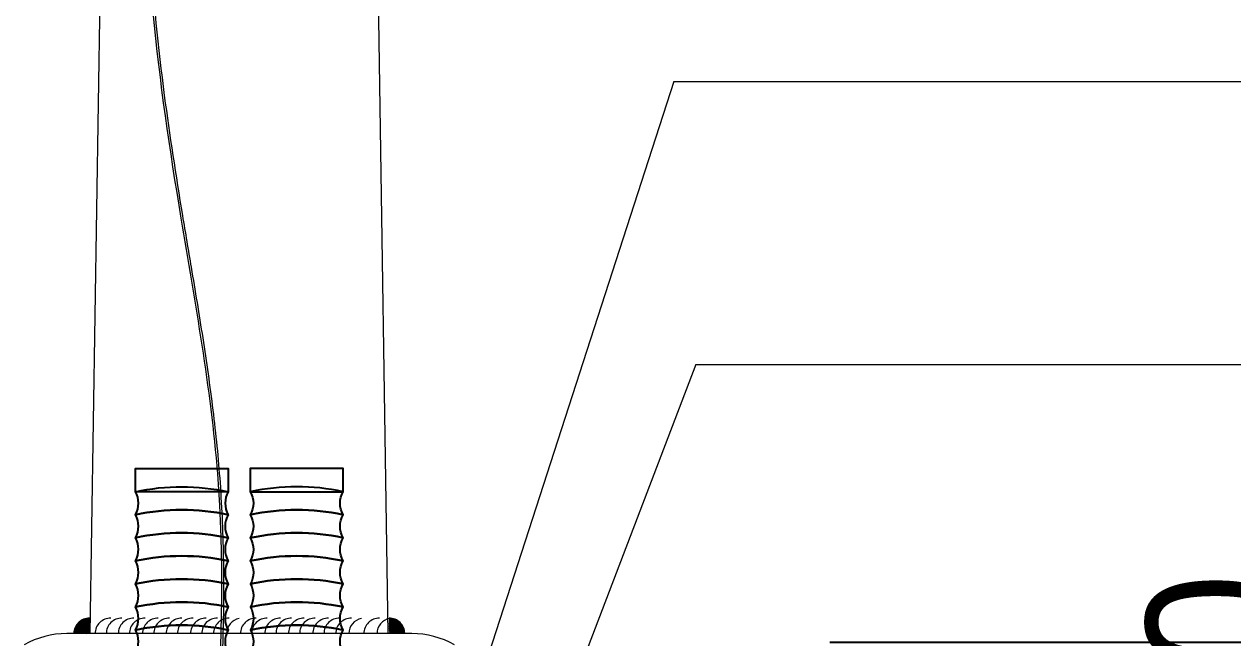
# Model space of a CAD drawing. Header units: inches. Extents: x 245672 to 1592568, y 1207716 to 2415717.
# Drawn here: x 612673.5 to 612680.84, y 1207751.59 to 1207755.32 of the extents above; entities that cross this region are included whole.
import ezdxf

# ---------------------------------------------------------------- set-up
doc = ezdxf.new("R2010")
doc.units = ezdxf.units.IN
doc.header["$MEASUREMENT"] = 0
doc.layers.add('A', color=7, linetype='Continuous', lineweight=18)
doc.layers.add('KHUNG 1', color=7, linetype='Continuous', lineweight=15)
doc.layers.add('Ac2d_SSO', color=102, linetype='Continuous')
doc.styles.add('ARIAL_0.9', font='arial.ttf', dxfattribs={"width": 0.9})
doc.dimstyles.new('A3-1', dxfattribs={"dimscale": 0.5, "dimtxt": 1.7, "dimasz": 0.8, "dimexe": 1, "dimexo": 2.5, "dimgap": 0.8, "dimtad": 1, "dimdec": 3, "dimdsep": 46, "dimtxsty": 'ARIAL_0.9', "dimblk": 'ARCHTICK', "dimcen": 0.5, "dimdle": 1, "dimclrd": 256, "dimclre": 256, "dimclrt": 256, "dimazin": 0, "dimtfac": 1, "dimtdec": 3, "dimtix": 1, "dimtmove": 2, "dimatfit": 3, "dimldrblk": 'DOT', "dimfxl": 1, "dimlwd": -1, "dimlwe": -1, "dimarcsym": 0})

# ---------------------------------------------------------------- blocks, each defined once
blk = doc.blocks.new('CT MONG TRU')
h = blk.add_hatch()
h.set_pattern_fill('ANSI31,_O', scale=0.07945)
h.set_pattern_definition([(45, (-206341.66767, -1249.1565), (-0.17837116973, 0.17837116973), [])])
h.paths.add_polyline_path([(-83.8, 1245.28), (-76.04, 1245.28), (-75.89, 1253.04, 0.419975)])
h = blk.add_hatch()
h.set_pattern_fill('ANSI31,_O', scale=0.07945)
h.set_pattern_definition([(135, (206341.66767, -1249.1565), (0.17837116973, 0.17837116973), [])])
h.paths.add_polyline_path([(83.8, 1245.28), (76.04, 1245.28), (75.89, 1253.04, -0.419975)])
at = {"color": 251}
for p, q in [((220.17, 1524.88), (123.63, 1226.67)), ((220.17, 1524.88), (2271.85, 1524.88)), ((231.32, 1381.59), (158.6, 1191.41)), ((231.32, 1381.59), (2271.85, 1381.59))]:
    blk.add_line(p, q, dxfattribs=at)
at = {"color": 7}
for centre, start in [((-65.26, 1245.28), 88.87529), ((-59.6, 1245.28), 88.87529), ((-53.53, 1245.28), 88.87529), ((-47.87, 1245.28), 88.87529), ((-41.21, 1245.28), 88.87529), ((-35.55, 1245.28), 88.87529), ((-29.23, 1245.28), 88.87529), ((-23.57, 1245.28), 88.87529), ((-16.91, 1245.28), 88.87529), ((-11.25, 1245.28), 88.87529), ((-5.26, 1245.28), 88.87529), ((1.4, 1245.28), 100.42109), ((8.36, 1245.28), 88.87529), ((14.02, 1245.28), 88.87529), ((20.68, 1245.28), 88.87529), ((26.34, 1245.28), 88.87529), ((32.67, 1245.28), 88.87529), ((38.33, 1245.28), 88.87529), ((44.99, 1245.28), 88.87529), ((50.65, 1245.28), 88.87529), ((56.64, 1245.28), 88.87529), ((63.3, 1245.28), 100.42109), ((70.88, 1245.28), 88.87529), ((77.54, 1245.28), 100.42109)]:
    blk.add_arc(centre, 7.76, start, 180, dxfattribs=at)
at = {"layer": 'A', "linetype": 'Continuous', "ltscale": 16}
for p, q in [((75.48, 1245.27), (64.65, 1943.8)), ((-75.48, 1245.27), (-64.73, 1938.8)), ((-52.93, 1328.82), (-5.63, 1328.82)), ((5.63, 1328.82), (52.93, 1328.82)), ((87.4, 1245.27), (-87.4, 1245.27))]:
    blk.add_line(p, q, dxfattribs=at)
for centre, radius, start, end in [((-76.04, 1245.28), 7.76, 88.87529, 180), ((76.04, 1245.28), 7.76, 0, 91.12471), ((-87.4, 1201.57), 43.7, 90, 119.55502), ((87.4, 1201.57), 43.7, 60.44498, 90)]:
    blk.add_arc(centre, radius, start, end, dxfattribs=at)
for points, knots in [([(-92.89, 460.69), (-92.56, 467.54), (-87.96, 561.74), (26.12, 710.13), (-36.28, 915.44), (-20, 1113.4), (1.2, 1285.39), (-35.56, 1484.97), (-49.8, 1591.54), (-46.77, 1673.17)], [0, 0, 0, 0, 20.527842, 282.491185, 496.597583, 623.796581, 879.24757, 1010.922486, 1227.518498, 1227.518498, 1227.518498, 1227.518498]), ([(-91.89, 460.64), (-91.66, 465.45), (-91.43, 470.26), (-90.88, 477.81), (-90.64, 480.57), (-90.06, 486.08), (-89.71, 488.83), (-88.53, 497.04), (-87.55, 502.49), (-84.09, 518.76), (-81.11, 529.49), (-68.75, 567.69), (-56.71, 594.71), (-33.54, 648.75), (-22.42, 675.77), (-13.69, 709.87), (-12.24, 716.45), (-10.28, 727.58), (-9.62, 732.11), (-8.56, 741.2), (-8.17, 745.77), (-7.34, 759.5), (-7.25, 768.7), (-8.07, 796.46), (-10.05, 815.14), (-14.28, 846.77), (-16.26, 859.66), (-20.12, 885.46), (-22.01, 898.36), (-24.42, 918.04), (-25.16, 924.84), (-26.21, 936.56), (-26.58, 941.5), (-27.15, 951.35), (-27.36, 956.27), (-27.76, 971.03), (-27.73, 980.85), (-26.99, 1010.29), (-25.61, 1029.87), (-23.05, 1059.12), (-22.13, 1068.76), (-20.25, 1088.06), (-19.28, 1097.72), (-16.41, 1126.71), (-14.52, 1146.05), (-9.59, 1204.1), (-7.31, 1242.83), (-8.07, 1294.92), (-8.62, 1308.35), (-10.46, 1334.03), (-11.71, 1346.28), (-14.71, 1370.7), (-16.47, 1382.88), (-20.21, 1406.99), (-22.2, 1418.93), (-25.68, 1439.58), (-27.17, 1448.34), (-31.98, 1477.42), (-35.12, 1497.52), (-44.18, 1566.35), (-47.9, 1615.97), (-45.77, 1673.14)], [0, 0, 0, 0, 14.423172, 14.423172, 22.798998, 22.798998, 31.174823, 31.174823, 47.926473, 47.926473, 81.429774, 81.429774, 167.955262, 167.955262, 254.480749, 254.480749, 275.04215, 275.04215, 289.069321, 289.069321, 303.096492, 303.096492, 331.150835, 331.150835, 387.25952, 387.25952, 425.694357, 425.694357, 464.069386, 464.069386, 484.342968, 484.342968, 499.092486, 499.092486, 513.842004, 513.842004, 543.34104, 543.34104, 602.339112, 602.339112, 631.35082, 631.35082, 660.362528, 660.362528, 718.385944, 718.385944, 834.432776, 834.432776, 874.794262, 874.794262, 911.67065, 911.67065, 948.547037, 948.547037, 985.065072, 985.065072, 1012.176122, 1012.176122, 1075.661678, 1075.661678, 1227.518498, 1227.518498, 1227.518498, 1227.518498])]:
    blk.add_open_spline(points, degree=3, knots=knots, dxfattribs=at)
at = {"layer": 'Ac2d_SSO', "color": 30}
for points in [[(-52.61, 1235.38, 0.266155), (-52.61, 1247.06, -0.105839), (-5.61, 1247.05, 0.266157), (-5.61, 1235.37, 0.105839)], [(-52.61, 1235.38, 0.266155), (-52.61, 1247.06, 0.266155), (-52.61, 1258.74, -0.105839), (-5.61, 1258.73, 0.266157), (-5.61, 1247.05, 0.105839), (-52.61, 1247.06, 0.266155), (-52.61, 1258.74, 0.266155), (-52.61, 1270.42, -0.105839), (-5.61, 1270.41, 0.266157), (-5.61, 1258.73, 0.105839), (-52.61, 1258.74, 0.266155), (-52.61, 1270.42, 0.266155), (-52.6, 1282.1, -0.105839), (-5.6, 1282.09, 0.266157), (-5.61, 1270.41, 0.105839), (-52.61, 1270.42, 0.266155), (-52.6, 1282.1, 0.266155), (-52.6, 1293.79, -0.105839), (-5.6, 1293.77, 0.266157), (-5.6, 1282.09, 0.105839), (-52.6, 1282.1, 0.266155), (-52.6, 1293.79, 0.266155), (-52.6, 1305.47, -0.105839), (-5.6, 1305.46, 0.266157), (-5.6, 1293.77, 0.105839), (-52.6, 1293.79, 0.266155), (-52.6, 1305.47, 0.266155), (-52.59, 1317.15, -0.105839), (-5.59, 1317.14, 0.266157), (-5.6, 1305.46, 0.105839), (-52.6, 1305.47, 0.266155), (-52.59, 1317.15), (-52.59, 1328.83), (-5.59, 1328.82), (-5.59, 1317.14), (-52.59, 1317.15)], [(52.61, 1235.38, -0.266155), (52.61, 1247.06, 0.105839), (5.61, 1247.05, -0.266157), (5.61, 1235.37, -0.105839)], [(52.61, 1235.38, -0.266155), (52.61, 1247.06, -0.266155), (52.61, 1258.74, 0.105839), (5.61, 1258.73, -0.266157), (5.61, 1247.05, -0.105839), (52.61, 1247.06, -0.266155), (52.61, 1258.74, -0.266155), (52.61, 1270.42, 0.105839), (5.61, 1270.41, -0.266157), (5.61, 1258.73, -0.105839), (52.61, 1258.74, -0.266155), (52.61, 1270.42, -0.266155), (52.6, 1282.1, 0.105839), (5.6, 1282.09, -0.266157), (5.61, 1270.41, -0.105839), (52.61, 1270.42, -0.266155), (52.6, 1282.1, -0.266155), (52.6, 1293.79, 0.105839), (5.6, 1293.77, -0.266157), (5.6, 1282.09, -0.105839), (52.6, 1282.1, -0.266155), (52.6, 1293.79, -0.266155), (52.6, 1305.47, 0.105839), (5.6, 1305.46, -0.266157), (5.6, 1293.77, -0.105839), (52.6, 1293.79, -0.266155), (52.6, 1305.47, -0.266155), (52.59, 1317.15, 0.105839), (5.59, 1317.14, -0.266157), (5.6, 1305.46, -0.105839), (52.6, 1305.47, -0.266155), (52.59, 1317.15), (52.59, 1328.83), (5.59, 1328.82), (5.59, 1317.14), (52.59, 1317.15)]]:
    blk.add_lwpolyline(points, format="xyb", dxfattribs=at)
blk = doc.blocks.new('_ARCHTICK')
at = {"color": 0, "linetype": 'ByBlock', "const_width": 0.3}
blk.add_lwpolyline([(-0.5, -0.5), (0.5, 0.5)], dxfattribs=at)
blk = doc.blocks.new('*D31')
at = {"transparency": 16777216}
for p, q in [((612681.5812, 1207751.5648), (612681.5812, 1207751.9648)), ((612678.3937, 1207751.5648), (612682.0812, 1207751.5648)), ((612681.5812, 1207750.6152), (612681.5812, 1207751.5648)), ((612678.3937, 1207750.6152), (612682.0812, 1207750.6152)), ((612681.5812, 1207750.6152), (612681.5812, 1207750.2152))]:
    blk.add_line(p, q, dxfattribs=at)
at = {"layer": 'Defpoints', "color": 0, "transparency": 16777216}
for p in [(612677.1437, 1207751.5648), (612681.5812, 1207751.5648), (612677.1437, 1207750.6152)]:
    blk.add_point(p, dxfattribs=at)
at = {"transparency": 16777216, "xscale": 0.4, "yscale": 0.4, "zscale": 0.4}
for p, rotation in [((612681.5812, 1207751.5648), 270), ((612681.5812, 1207750.6152), 90)]:
    blk.add_blockref('_ARCHTICK', p, dxfattribs=dict(at, rotation=rotation))
at = {"transparency": 16777216, "insert": (612680.7472, 1207751.09), "char_height": 0.85, "attachment_point": 5, "rotation": 90, "style": 'ARIAL_0.9'}
blk.add_mtext('100', dxfattribs=at)
blk = doc.blocks.new('_Dot')
at = {"color": 0, "linetype": 'ByBlock', "lineweight": -2}
blk.add_line((-0.5, 0), (-1, 0), dxfattribs=at)
at = {"color": 0, "linetype": 'ByBlock', "const_width": 0.5}
blk.add_lwpolyline([(-0.25, 0, 1), (0.25, 0, 1)], format="xyb", close=True, dxfattribs=at)

msp = doc.modelspace()

# ---------------------------------------------------------------- block references
at = {"layer": 'KHUNG 1', "color": 200, "xscale": 0.01199999998882411, "yscale": 0.01199999998882411, "zscale": 0.01199999998882411}
msp.add_blockref('CT MONG TRU', (612674.8042, 1207736.6731), dxfattribs=at)

# ---------------------------------------------------------------- dimensions: what is measured, and where the dimension line sits
dim = msp.add_linear_dim(base=(612681.5812, 1207751.5648), p1=(612677.1437, 1207750.6152), p2=(612677.1437, 1207751.5648), angle=90, text='100', dimstyle='A3-1')
dim.commit()
dim.dimension.update_dxf_attribs({"geometry": '*D31', "text_midpoint": (612680.7472, 1207751.09)})

doc.saveas('drawing.dxf')
